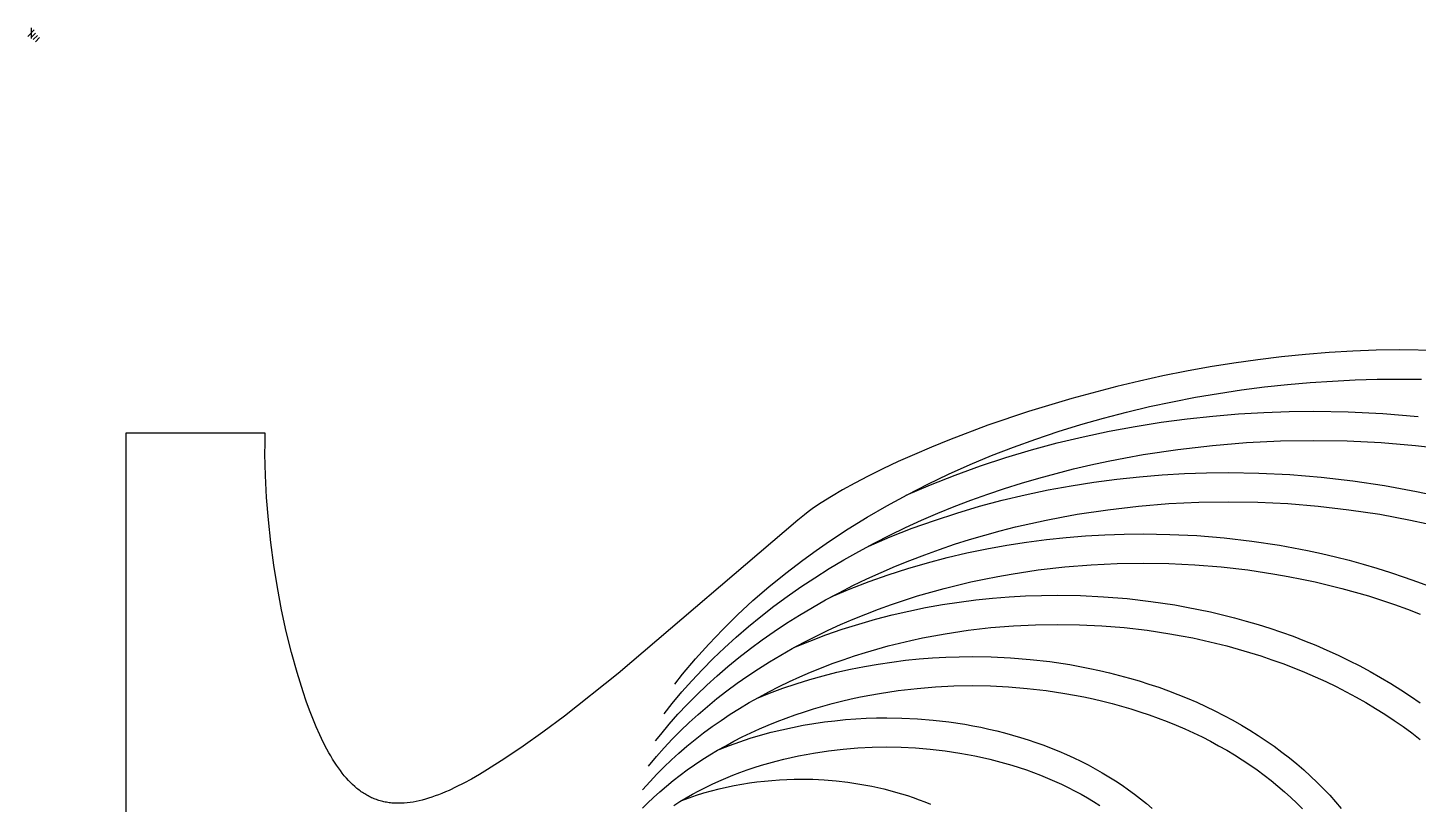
# Model space of a CAD drawing. Extents: x -1 to 583, y 83 to 489.
# Drawn here: x -0.8 to 363.7, y 285.5 to 489.1 of the extents above; entities that cross this region are included whole.
import ezdxf

# ---------------------------------------------------------------- set-up
doc = ezdxf.new("R2010")
doc.units = 0

msp = doc.modelspace()

# ---------------------------------------------------------------- linework, layer by layer
at = {"layer": 'Default'}
for p, q in [((315.391649, 401.17758), (309.158099, 400.16663)), ((321.641799, 402.0674), (315.391659, 401.177582)), ((327.895159, 402.831032), (321.641769, 402.067396)), ((334.138769, 403.463806), (327.895169, 402.831036)), ((340.360069, 403.961586), (334.138739, 403.463803)), ((346.547039, 404.32077), (340.360109, 403.961586)), ((352.688009, 404.538166), (346.547089, 404.32077)), ((358.771789, 404.611148), (352.687989, 404.538165)), ((368.757789, 404.451325), (358.771819, 404.611147)), ((296.795849, 397.8044), (290.695369, 396.46579)), ((302.954869, 399.04022), (296.795849, 397.8044)), ((309.158149, 400.16663), (302.954849, 399.04023)), ((284.667879, 395.03137), (272.890279, 391.90542)), ((290.695379, 396.46579), (284.667849, 395.03137)), ((311.399163, 393.244146), (317.414893, 394.139636)), ((317.414903, 394.139637), (323.447763, 394.911486)), ((323.447793, 394.91149), (329.415603, 395.552557)), ((329.415553, 395.552561), (335.394993, 396.07422)), ((335.394953, 396.07422), (341.287153, 396.471363)), ((341.287173, 396.471363), (347.185953, 396.753613)), ((347.185933, 396.753613), (352.977773, 396.91908)), ((352.977803, 396.91908), (358.771733, 396.974198)), ((358.771773, 396.974198), (364.565703, 396.91908)), ((272.890379, 391.90542), (261.580679, 388.49127)), ((293.261213, 389.758876), (299.309403, 391.055096)), ((299.309373, 391.055096), (305.342713, 392.213446)), ((305.342693, 392.213446), (311.399173, 393.244146)), ((261.580779, 388.49127), (250.856279, 384.85944)), ((275.267643, 385.066146), (281.239373, 386.766846)), ((281.239353, 386.766846), (287.242743, 388.331396)), ((287.242703, 388.331396), (293.261253, 389.758876)), ((296.369932, 385.659725), (303.161942, 386.559872)), ((303.161982, 386.559872), (309.918632, 387.285465)), ((309.918582, 387.285463), (316.628382, 387.840932)), ((316.628372, 387.840933), (323.280482, 388.231048)), ((323.280472, 388.231048), (329.864772, 388.461031)), ((329.864732, 388.46103), (336.371872, 388.536412)), ((336.371872, 388.536412), (345.359232, 388.392563)), ((345.359182, 388.392563), (354.486472, 387.951168)), ((354.486452, 387.951163), (363.727982, 387.198223)), ((250.856379, 384.85944), (240.831979, 381.08548)), ((263.454793, 381.257756), (269.339063, 383.230546)), ((269.339073, 383.230546), (275.267593, 385.066146)), ((275.906662, 381.875752), (282.729232, 383.320732)), ((282.729192, 383.320732), (289.554762, 384.581132)), ((289.554742, 384.581132), (296.369892, 385.659732)), ((24.8449, 382.771), (24.8449, 93.0635)), ((61.4161, 382.771), (24.8449, 382.771)), ((61.34426, 377.314966), (61.355831, 380.068806)), ((61.355803, 380.068806), (61.415803, 382.772436)), ((236.117189, 379.1699), (231.618509, 377.24881)), ((240.832009, 381.08548), (236.117179, 379.1699)), ((257.639763, 379.153936), (263.454803, 381.257756)), ((262.325972, 378.424302), (269.100792, 380.244102)), ((269.100832, 380.244092), (275.906672, 381.875762)), ((300.694043, 378.54966), (309.763103, 379.5969)), ((309.763133, 379.596902), (318.751143, 380.32924)), ((318.751093, 380.329244), (327.629233, 380.758532)), ((327.629283, 380.758532), (336.372293, 380.898514)), ((336.372303, 380.898514), (345.115283, 380.758532)), ((345.115333, 380.758532), (353.993503, 380.329244)), ((353.993453, 380.32924), (362.981433, 379.596902)), ((362.981393, 379.5969), (372.050453, 378.54966)), ((61.462596, 371.678206), (61.34426, 377.314966)), ((231.618509, 377.24882), (227.348859, 375.33256)), ((246.211423, 374.544266), (251.877003, 376.910806)), ((248.928012, 374.218162), (255.596772, 376.415652)), ((251.877003, 376.910806), (257.639723, 379.153936)), ((255.596792, 376.415652), (262.326012, 378.424312)), ((282.437053, 375.469992), (286.998013, 376.364128)), ((286.998013, 376.36413), (291.574183, 377.176732)), ((291.574203, 377.17673), (300.694013, 378.54966)), ((223.320649, 373.43152), (219.545759, 371.55618)), ((227.348859, 375.33256), (223.320649, 373.43151)), ((235.126303, 369.416056), (240.606743, 372.037026)), ((240.606703, 372.037026), (246.211403, 374.544256)), ((242.334672, 371.832682), (248.928002, 374.218162)), ((264.251773, 371.031233), (268.773283, 372.269563)), ((268.773283, 372.269573), (273.317313, 373.422643)), ((273.317313, 373.422643), (277.867803, 374.488063)), ((277.867803, 374.488058), (282.437053, 375.469993)), ((296.564822, 371.853267), (302.429422, 372.194389)), ((302.429382, 372.194389), (308.234522, 372.3955)), ((308.234532, 372.3955), (313.972082, 372.461427)), ((313.972032, 372.461427), (321.960832, 372.33358)), ((321.960812, 372.33358), (330.073932, 371.941235)), ((330.073922, 371.941239), (338.288612, 371.27195)), ((61.762682, 365.905366), (61.462595, 371.678186)), ((216.035539, 369.71697), (212.800679, 367.92432)), ((219.545759, 371.55618), (216.035539, 369.71697)), ((229.434622, 366.504982), (235.831922, 369.260792)), ((229.715643, 366.653976), (235.126293, 369.416056)), ((235.831902, 369.260792), (242.334722, 371.832682)), ((250.841603, 366.797393), (255.278273, 368.293933)), ((255.278273, 368.293933), (259.751803, 369.705973)), ((259.751803, 369.705973), (264.251773, 371.031233)), ((266.677892, 367.901846), (272.696302, 369.003526)), ((272.696292, 369.003529), (278.704992, 369.946376)), ((278.704992, 369.946378), (284.692892, 370.733269)), ((284.692912, 370.733268), (290.649492, 371.367618)), ((290.649522, 371.36762), (296.564812, 371.853268)), ((338.288652, 371.271945), (346.579822, 370.314479)), ((346.579812, 370.314475), (354.920152, 369.058955)), ((354.920172, 369.058956), (359.099712, 368.316825)), ((359.099702, 368.316829), (363.280402, 367.497256)), ((62.236532, 360.039586), (61.762681, 365.905316)), ((209.851179, 366.1886), (207.196459, 364.51999)), ((212.800679, 367.92432), (209.851179, 366.1886)), ((224.433693, 363.779176), (229.715623, 366.653976)), ((242.081743, 363.546763), (246.435643, 365.212803)), ((246.435633, 365.212803), (250.841603, 366.797393)), ((248.681842, 363.621916), (254.658512, 365.212606)), ((254.658512, 365.212606), (260.661342, 366.638816)), ((260.661302, 366.638816), (266.677912, 367.901846)), ((298.363693, 364.318866), (306.227693, 364.699132)), ((306.227693, 364.699132), (313.972093, 364.823112)), ((313.972093, 364.823112), (321.716493, 364.699132)), ((321.716463, 364.699132), (329.580493, 364.318866)), ((363.280402, 367.497257), (367.458302, 366.599509)), ((202.805142, 361.4243), (201.904148, 360.707823)), ((203.785748, 362.164963), (202.805139, 361.4243)), ((204.845129, 362.9286), (203.785749, 362.164964)), ((205.982369, 363.714024), (204.845129, 362.9286)), ((207.196459, 364.51999), (205.982369, 363.71402)), ((219.272223, 360.786666), (224.433693, 363.779176)), ((233.511153, 359.959973), (237.762973, 361.791733)), ((236.857562, 359.944956), (242.743892, 361.866046)), ((237.762963, 361.791733), (242.081753, 363.546763)), ((242.743912, 361.866046), (248.681862, 363.621916)), ((270.239963, 360.807008), (274.292753, 361.526646)), ((274.292723, 361.526648), (282.369963, 362.742598)), ((282.369933, 362.742599), (290.402623, 363.670178)), ((290.402593, 363.670182), (298.363733, 364.318869)), ((329.580523, 364.318869), (337.541663, 363.670182)), ((337.541633, 363.670178), (345.574323, 362.742599)), ((345.574313, 362.742598), (353.651533, 361.526648)), ((353.651493, 361.526646), (357.704313, 360.807008)), ((62.876071, 354.124116), (62.236528, 360.039546)), ((201.083644, 360.016623), (153.908744, 319.816623)), ((201.904144, 360.707823), (201.083612, 360.01669)), ((209.341353, 354.465546), (214.262483, 357.695666)), ((214.262493, 357.695656), (219.272213, 360.786666)), ((225.168453, 356.046003), (229.299083, 358.038663)), ((225.291872, 355.610446), (231.035882, 357.859336)), ((229.299083, 358.038663), (233.511163, 359.959973)), ((231.035892, 357.859336), (236.857572, 359.944956)), ((254.100873, 357.181023), (258.124513, 358.202073)), ((258.124513, 358.202077), (262.154273, 359.145573)), ((262.154273, 359.145573), (266.200663, 360.015127)), ((266.200663, 360.015126), (270.239963, 360.807013)), ((357.704313, 360.807013), (361.743613, 360.015126)), ((361.743613, 360.015127), (365.790003, 359.145573)), ((63.673378, 348.202246), (62.876073, 354.124136)), ((205.837563, 352.039316), (209.341353, 354.465546)), ((217.091093, 351.816683), (221.082333, 353.963543)), ((219.638582, 353.200386), (225.291852, 355.610446)), ((221.082333, 353.963543), (225.168453, 356.046003)), ((238.224393, 352.336073), (242.152073, 353.660963)), ((242.152073, 353.660963), (246.112893, 354.911153)), ((246.112893, 354.911143), (250.097133, 356.084513)), ((250.097133, 356.084503), (254.100873, 357.181023)), ((255.836222, 353.424568), (261.038642, 354.231892)), ((261.038602, 354.231895), (266.222622, 354.905728)), ((266.222672, 354.905726), (271.379402, 355.448975)), ((271.379372, 355.448975), (276.500372, 355.864942)), ((276.500362, 355.864942), (281.577672, 356.157155)), ((281.577632, 356.157154), (286.603862, 356.329479)), ((286.603852, 356.329479), (291.572062, 356.38598)), ((291.572062, 356.38598), (298.562252, 356.274107)), ((298.562282, 356.274107), (305.661262, 355.930784)), ((305.661222, 355.930784), (312.849082, 355.345173)), ((312.849052, 355.345178), (320.103822, 354.507374)), ((320.103842, 354.507378), (327.401652, 353.408828)), ((202.386473, 349.538766), (205.837573, 352.039306)), ((213.149353, 349.580273), (217.091093, 351.816683)), ((230.469993, 349.458553), (234.323843, 350.933273)), ((234.323853, 350.933283), (238.224383, 352.336063)), ((235.035522, 348.816731), (240.214122, 350.178731)), ((240.214142, 350.178731), (245.414022, 351.399881)), ((245.414022, 351.399881), (250.624742, 352.481271)), ((250.624742, 352.481272), (255.836222, 353.424571)), ((327.401652, 353.408833), (331.058742, 352.759468)), ((331.058732, 352.759469), (334.716842, 352.042343)), ((334.716832, 352.042346), (338.372512, 351.256809)), ((338.372512, 351.256813), (342.022232, 350.402386)), ((342.022232, 350.402384), (345.662362, 349.478643)), ((64.620433, 342.317136), (63.673381, 348.202256)), ((197.881683, 346.095906), (202.386483, 349.538756)), ((205.535453, 344.904673), (209.315113, 347.286883)), ((209.315113, 347.286883), (213.149353, 349.580273)), ((222.884303, 346.283993), (226.647193, 347.905073)), ((224.785082, 345.668061), (229.888842, 347.313191)), ((226.647203, 347.905083), (230.469983, 349.458543)), ((229.888822, 347.313191), (235.035482, 348.816731)), ((257.011273, 345.876164), (264.045963, 346.935174)), ((264.045963, 346.935175), (271.042273, 347.743064)), ((271.042283, 347.743067), (277.976563, 348.308075)), ((277.976593, 348.308075), (284.826483, 348.639319)), ((284.826513, 348.639319), (291.572293, 348.747297)), ((291.572333, 348.747297), (298.318113, 348.639319)), ((298.318143, 348.639319), (305.168033, 348.308075)), ((305.168063, 348.308075), (312.102343, 347.743067)), ((312.102353, 347.743064), (319.098663, 346.935175)), ((319.098663, 346.935174), (326.133353, 345.876164)), ((345.662362, 349.478639), (349.289282, 348.485274)), ((349.289282, 348.485269), (352.899212, 347.422169)), ((352.899212, 347.422169), (356.488422, 346.289329)), ((193.482263, 342.519446), (197.881683, 346.095906)), ((201.874333, 342.474123), (205.535453, 344.904673)), ((211.886023, 340.977763), (215.501593, 342.820393)), ((214.750322, 341.955381), (219.735242, 343.881771)), ((215.501603, 342.820393), (219.156573, 344.583603)), ((219.156573, 344.583603), (222.884303, 346.283993)), ((219.735242, 343.881771), (224.785122, 345.668071)), ((239.428403, 342.092073), (242.931683, 342.981072)), ((242.931673, 342.981077), (246.440713, 343.802653)), ((246.440703, 343.802654), (249.964193, 344.559827)), ((249.964193, 344.559826), (253.481863, 345.249464)), ((253.481863, 345.249464), (257.011273, 345.876166)), ((326.133323, 345.876166), (329.662763, 345.249464)), ((329.662763, 345.249464), (333.180433, 344.559826)), ((333.180433, 344.559827), (336.703893, 343.802654)), ((336.703883, 343.802653), (340.212923, 342.981077)), ((340.212913, 342.981072), (343.716193, 342.092073)), ((356.488432, 346.289329), (360.053092, 345.086809)), ((360.053092, 345.086809), (363.589422, 343.814919)), ((363.589422, 343.814919), (367.093542, 342.474029)), ((65.709301, 336.512056), (64.620431, 342.317106)), ((189.301483, 338.902916), (193.482263, 342.519446)), ((194.799923, 337.398533), (198.272893, 339.956033)), ((198.272893, 339.956023), (201.874323, 342.474123)), ((204.868013, 337.100063), (208.355123, 339.078523)), ((208.355113, 339.078523), (211.886023, 340.977763)), ((209.841442, 339.890531), (214.750322, 341.955381)), ((229.025873, 339.027533), (232.473953, 340.115893)), ((232.473943, 340.115903), (235.942453, 341.137373)), ((235.942453, 341.137372), (239.428403, 342.092073)), ((243.370182, 338.516189), (247.750692, 339.077275)), ((247.750682, 339.077279), (252.107912, 339.529709)), ((252.107902, 339.529709), (256.434962, 339.876165)), ((256.434952, 339.876164), (260.725352, 340.119609)), ((260.725352, 340.119608), (264.972962, 340.263203)), ((264.972962, 340.263202), (269.172172, 340.310305)), ((269.172192, 340.310305), (275.163762, 340.214406)), ((275.163742, 340.214406), (281.248592, 339.920133)), ((281.248602, 339.920133), (287.409642, 339.418173)), ((287.409632, 339.418177), (293.628002, 338.700063)), ((343.716193, 342.092073), (347.202143, 341.137372)), ((347.202143, 341.137373), (350.670653, 340.115903)), ((350.670653, 340.115893), (354.118753, 339.027533)), ((66.932081, 330.830406), (65.709301, 336.512096)), ((185.235513, 335.157826), (189.301483, 338.902916)), ((191.391843, 334.755303), (194.799923, 337.398533)), ((201.476813, 335.071643), (204.868023, 337.100053)), ((218.858223, 335.369973), (222.212063, 336.653353)), ((222.212073, 336.653343), (225.607143, 337.874353)), ((225.607153, 337.874343), (229.025873, 339.027533)), ((225.766832, 335.141802), (230.163912, 336.158422)), ((230.163912, 336.158422), (234.568972, 337.058682)), ((234.568972, 337.058683), (238.973722, 337.844022)), ((238.973732, 337.844025), (243.370182, 338.516193)), ((293.627982, 338.700062), (299.883232, 337.758457)), ((299.883232, 337.758458), (303.017872, 337.201832)), ((303.017872, 337.201828), (306.153382, 336.587148)), ((306.153392, 336.587145), (309.286842, 335.913848)), ((309.286842, 335.913851), (312.415162, 335.181485)), ((354.118763, 339.027533), (357.537483, 337.874343)), ((357.537483, 337.874353), (360.932533, 336.653343)), ((360.932533, 336.653353), (364.286373, 335.369973)), ((181.370963, 331.363586), (185.235513, 335.157836)), ((184.918093, 329.326203), (188.119983, 332.082443)), ((188.119983, 332.082433), (191.391843, 334.755303)), ((194.896583, 330.815523), (198.133863, 332.964643)), ((198.133863, 332.964653), (201.476813, 335.071633)), ((209.014093, 331.128143), (212.257443, 332.607603)), ((212.257443, 332.607613), (215.531443, 334.018073)), ((212.709932, 331.386072), (217.030972, 332.756002)), ((215.531443, 334.018073), (218.858223, 335.369973)), ((217.030972, 332.756012), (221.386282, 334.007862)), ((221.386272, 334.007862), (225.766842, 335.141802)), ((245.721963, 331.128446), (251.681903, 331.816673)), ((251.681923, 331.816676), (257.589363, 332.298006)), ((257.589363, 332.298005), (263.425123, 332.580199)), ((263.425093, 332.580199), (269.172263, 332.672203)), ((269.172223, 332.672203), (274.919393, 332.580199)), ((274.919363, 332.580199), (280.755123, 332.298005)), ((280.755123, 332.298006), (286.662563, 331.816676)), ((286.662583, 331.816673), (292.622523, 331.128446)), ((312.415162, 335.181485), (315.535292, 334.389711)), ((315.535292, 334.389709), (318.644052, 333.538245)), ((318.644052, 333.538249), (321.738302, 332.627039)), ((321.738302, 332.62704), (324.814752, 331.655999)), ((68.280821, 325.315496), (66.932081, 330.830396)), ((177.684353, 327.502056), (181.370963, 331.363586)), ((181.859053, 326.550103), (184.918083, 329.326203)), ((188.642033, 326.328163), (191.712073, 328.588903)), ((191.712073, 328.588903), (194.896583, 330.815523)), ((200.042682, 326.573292), (204.206672, 328.293722)), ((202.689753, 327.991583), (205.834783, 329.594403)), ((204.206672, 328.293712), (208.432102, 329.898402)), ((205.834773, 329.594403), (209.014093, 331.128143)), ((208.432092, 329.898392), (212.709932, 331.386072)), ((227.738873, 327.760776), (230.727153, 328.460433)), ((230.727153, 328.460435), (233.727733, 329.105256)), ((233.727733, 329.105255), (236.723773, 329.692615)), ((236.723773, 329.692619), (239.729803, 330.226385)), ((239.729803, 330.226383), (245.721943, 331.128449)), ((292.622543, 331.128449), (298.614683, 330.226383)), ((298.614683, 330.226385), (301.620713, 329.692619)), ((301.620713, 329.692615), (304.616753, 329.105255)), ((304.616753, 329.105256), (307.617333, 328.460435)), ((307.617333, 328.460433), (310.605613, 327.760776)), ((324.814742, 331.656), (327.870192, 330.6253)), ((327.870192, 330.6253), (330.901312, 329.5351)), ((330.901312, 329.5351), (333.904832, 328.38578)), ((333.904832, 328.38578), (336.877502, 327.17776)), ((69.747551, 320.010796), (68.280811, 325.315496)), ((174.204893, 323.609366), (177.684353, 327.502056)), ((178.874943, 323.693643), (181.859043, 326.550093)), ((185.629343, 323.991563), (188.642033, 326.328163)), ((193.638543, 322.856043), (196.586723, 324.619453)), ((196.586713, 324.619453), (199.619193, 326.339963)), ((199.619183, 326.339963), (202.689763, 327.991583)), ((215.899653, 324.394826), (218.835043, 325.321361)), ((218.835043, 325.321364), (221.787793, 326.190946)), ((221.787783, 326.190942), (224.755943, 327.003854)), ((224.755933, 327.003853), (227.738883, 327.760772)), ((310.605603, 327.760772), (313.588553, 327.003853)), ((313.588543, 327.003854), (316.556703, 326.190942)), ((316.556693, 326.190946), (319.509443, 325.321364)), ((319.509443, 325.321361), (322.444833, 324.394826)), ((336.877502, 327.17776), (339.816002, 325.91168)), ((339.816002, 325.91168), (342.717102, 324.58823)), ((342.717102, 324.58823), (345.577622, 323.20825)), ((170.857793, 319.602406), (174.204893, 323.609366)), ((173.280313, 317.884163), (176.037763, 320.827263)), ((176.037763, 320.827253), (178.874943, 323.693643)), ((179.908423, 319.193813), (182.737953, 321.629533)), ((182.737953, 321.629533), (185.629343, 323.991563)), ((187.918873, 319.156563), (190.732313, 321.024313)), ((190.732313, 321.024313), (193.638553, 322.856043)), ((204.415663, 320.131704), (207.246463, 321.282074)), ((207.246463, 321.282074), (210.100263, 322.374074)), ((210.100273, 322.374084), (212.989883, 323.413334)), ((211.315093, 320.101024), (214.909583, 320.913993)), ((212.989883, 323.413341), (215.899653, 324.394824)), ((214.909593, 320.913994), (218.509303, 321.633914)), ((218.509303, 321.633917), (222.107723, 322.261974)), ((222.107713, 322.261972), (225.698653, 322.799577)), ((225.698643, 322.799576), (229.276093, 323.248394)), ((229.276093, 323.248394), (232.834343, 323.610372)), ((232.834343, 323.610372), (236.367993, 323.887627)), ((236.367993, 323.887627), (239.871973, 324.082473)), ((239.871983, 324.082473), (243.341533, 324.19745)), ((243.341543, 324.19745), (246.772203, 324.235155)), ((246.772203, 324.235155), (251.765193, 324.155258)), ((251.765193, 324.155258), (256.835903, 323.910035)), ((256.835913, 323.910035), (261.970093, 323.491726)), ((261.970053, 323.491729), (267.152013, 322.893305)), ((267.152023, 322.893309), (272.364753, 322.108619)), ((272.364753, 322.108621), (274.976943, 321.644789)), ((274.976943, 321.644789), (277.589893, 321.132556)), ((277.589893, 321.132555), (280.201093, 320.571469)), ((322.444833, 324.394823), (325.354573, 323.413311)), ((325.354573, 323.413313), (328.244183, 322.374083)), ((328.244183, 322.374083), (331.098013, 321.282083)), ((331.098013, 321.282083), (333.928813, 320.131713)), ((345.577622, 323.20825), (348.394362, 321.77267)), ((348.394362, 321.77267), (351.164232, 320.28257)), ((71.324431, 314.959796), (69.747541, 320.010806)), ((153.908744, 319.816523), (139.841144, 308.621123)), ((168.822613, 317.022136), (170.857803, 319.602406)), ((170.672723, 314.940763), (173.280313, 317.884173)), ((177.205983, 316.741333), (179.908423, 319.193813)), ((182.484183, 315.257443), (185.151293, 317.221483)), ((185.151293, 317.221483), (187.918873, 319.156563)), ((196.167953, 316.369124), (198.871613, 317.673384)), ((198.871613, 317.673384), (201.630613, 318.931894)), ((200.630483, 317.097161), (204.168613, 318.192971)), ((201.630613, 318.931894), (204.415663, 320.131704)), ((204.168613, 318.192971), (207.732483, 319.194211)), ((207.732483, 319.194213), (211.315093, 320.101021)), ((280.201093, 320.57147), (282.808003, 319.961165)), ((282.808003, 319.961165), (285.408113, 319.30133)), ((285.408113, 319.301329), (287.998773, 318.591795)), ((287.998773, 318.591796), (290.577293, 317.832449)), ((290.577293, 317.832453), (293.141023, 317.023266)), ((333.928813, 320.131713), (336.713863, 318.931903)), ((336.713863, 318.931903), (339.472863, 317.673393)), ((339.472863, 317.673393), (342.176523, 316.369133)), ((351.164232, 320.28257), (353.884172, 318.73918)), ((353.884172, 318.73918), (356.551282, 317.14378)), ((72.151651, 312.543046), (71.32443, 314.959796)), ((168.149323, 311.924943), (170.672723, 314.940763)), ((172.064183, 311.686513), (174.569753, 314.217873)), ((174.569743, 314.217873), (177.205983, 316.741333)), ((179.866883, 313.227533), (182.484183, 315.257443)), ((188.305393, 312.139514), (190.883233, 313.602074)), ((190.241503, 313.245471), (193.659773, 314.622711)), ((190.883243, 313.602074), (193.493453, 315.006074)), ((193.493453, 315.006074), (196.167963, 316.369124)), ((193.659773, 314.622721), (197.125153, 315.906911)), ((197.125143, 315.906921), (200.630483, 317.097161)), ((215.013613, 313.118025), (217.491323, 313.650493)), ((217.491323, 313.650492), (219.965733, 314.135575)), ((219.965733, 314.135575), (222.448383, 314.576434)), ((222.448383, 314.576431), (227.397963, 315.321525)), ((227.397963, 315.321527), (232.321493, 315.890091)), ((232.321493, 315.890091), (237.202103, 316.287714)), ((237.202103, 316.287714), (241.984693, 316.519672)), ((241.984693, 316.519672), (246.772303, 316.596916)), ((246.772303, 316.596916), (251.559893, 316.519672)), ((251.559893, 316.519672), (256.342483, 316.287714)), ((256.342483, 316.287714), (261.223093, 315.890091)), ((261.223093, 315.890091), (266.146623, 315.321527)), ((266.146623, 315.321525), (271.096203, 314.576431)), ((271.096203, 314.576434), (273.578883, 314.135575)), ((273.578883, 314.135575), (276.053263, 313.650492)), ((276.053263, 313.650493), (278.530973, 313.118025)), ((293.141023, 317.023266), (295.687203, 316.164323)), ((295.687203, 316.164319), (298.213143, 315.255846)), ((298.213153, 315.255846), (300.716093, 314.298069)), ((300.716103, 314.298076), (303.193303, 313.291386)), ((342.176513, 316.369133), (344.851023, 315.006113)), ((344.851023, 315.006113), (347.461233, 313.602083)), ((347.461243, 313.602083), (350.039083, 312.139523)), ((356.551282, 317.14378), (359.162652, 315.49778)), ((359.162652, 315.49777), (361.715522, 313.80272)), ((361.715522, 313.80272), (364.207262, 312.06022)), ((73.00345, 310.206046), (72.151648, 312.543046)), ((73.878788, 307.954286), (73.003448, 310.206046)), ((165.992123, 309.199123), (168.149313, 311.924933)), ((169.629033, 309.087443), (172.064183, 311.686513)), ((174.898763, 309.061113), (177.355983, 311.176313)), ((177.355983, 311.176313), (179.866883, 313.227533)), ((183.330713, 309.084634), (185.800213, 310.641084)), ((185.800213, 310.641084), (188.305383, 312.139514)), ((202.773443, 309.761932), (205.196123, 310.526613)), ((205.196113, 310.526613), (207.633133, 311.244332)), ((207.633133, 311.244327), (210.083493, 311.915423)), ((210.083503, 311.915421), (212.546083, 312.540317)), ((212.546093, 312.540313), (215.013613, 313.118021)), ((278.530973, 313.118021), (280.998523, 312.540313)), ((280.998523, 312.540317), (283.461073, 311.915421)), ((283.461073, 311.915423), (285.911433, 311.244327)), ((285.911433, 311.244332), (288.348453, 310.526613)), ((288.348443, 310.526613), (290.771123, 309.761932)), ((303.193303, 313.291396), (305.642063, 312.236336)), ((305.642053, 312.236336), (308.059653, 311.133466)), ((308.059653, 311.133466), (310.443413, 309.983466)), ((310.443413, 309.983466), (312.790683, 308.787156)), ((350.039093, 312.139523), (352.544263, 310.641093)), ((352.544263, 310.641093), (355.013763, 309.084643)), ((74.776708, 305.793196), (73.87879, 307.954286)), ((139.841154, 308.621063), (134.163244, 304.368823)), ((165.099403, 303.826683), (167.327063, 306.489023)), ((167.327063, 306.489023), (169.629033, 309.087443)), ((170.264563, 304.741803), (172.552933, 306.932273)), ((172.552933, 306.932263), (174.898763, 309.061123)), ((178.590483, 305.854714), (180.941113, 307.498264)), ((180.941113, 307.498264), (183.330713, 309.084634)), ((191.003813, 305.256035), (193.299943, 306.245223)), ((193.299943, 306.245221), (195.634733, 307.193995)), ((195.634733, 307.193998), (197.988523, 308.094681)), ((197.988513, 308.094681), (200.372673, 308.952128)), ((200.372663, 308.952123), (202.773443, 309.761931)), ((202.443063, 306.204445), (205.235823, 306.676348)), ((205.235823, 306.676348), (208.021973, 307.080349)), ((208.021973, 307.080349), (210.797203, 307.417717)), ((210.797203, 307.417717), (213.557333, 307.689864)), ((213.557333, 307.689864), (216.298473, 307.898426)), ((216.298463, 307.898426), (219.016913, 308.04504)), ((219.016913, 308.04504), (221.709223, 308.131598)), ((221.709223, 308.131598), (224.372133, 308.159989)), ((224.372133, 308.159989), (228.366533, 308.096066)), ((228.366543, 308.096066), (232.423113, 307.899893)), ((232.423113, 307.899894), (236.530463, 307.565235)), ((236.530453, 307.565235), (240.676043, 307.086502)), ((240.676043, 307.086501), (244.846213, 306.458755)), ((244.846213, 306.458754), (246.935983, 306.087689)), ((290.771123, 309.761931), (293.171903, 308.952123)), ((293.171903, 308.952128), (295.556083, 308.094681)), ((295.556083, 308.094681), (297.909843, 307.193998)), ((297.909843, 307.193995), (300.244633, 306.245221)), ((300.244633, 306.245223), (302.540763, 305.256035)), ((312.790683, 308.787156), (315.098923, 307.545406)), ((315.098923, 307.545406), (317.365563, 306.259236)), ((317.365563, 306.259236), (319.588143, 304.929746)), ((355.013763, 309.084643), (357.403363, 307.498273)), ((357.403363, 307.498273), (359.753993, 305.854723)), ((75.69619, 303.728236), (74.776711, 305.793196)), ((76.636241, 301.764896), (75.696188, 303.728226)), ((134.163244, 304.368833), (129.038854, 300.712473)), ((163.734573, 302.115203), (165.099403, 303.826683)), ((168.090633, 302.545503), (170.264563, 304.741813)), ((174.104393, 302.464154), (176.326303, 304.187404)), ((176.326303, 304.187404), (178.590483, 305.854714)), ((184.297203, 302.020443), (186.501163, 303.143663)), ((185.811813, 301.900699), (188.544003, 302.795512)), ((186.501163, 303.143653), (188.729133, 304.218443)), ((188.544003, 302.795511), (191.298853, 303.619119)), ((188.729133, 304.218443), (191.003813, 305.256033)), ((191.298853, 303.619122), (194.071203, 304.371441)), ((194.071203, 304.371442), (196.856003, 305.052782)), ((196.856003, 305.052785), (199.648223, 305.663542)), ((199.648223, 305.663538), (202.443063, 306.204445)), ((246.935983, 306.087688), (249.026313, 305.677902)), ((249.026313, 305.677902), (251.115263, 305.229028)), ((251.115263, 305.229028), (253.200823, 304.740784)), ((253.200823, 304.740786), (255.280913, 304.212918)), ((255.280913, 304.212919), (257.353413, 303.645286)), ((257.353403, 303.645282), (259.416253, 303.037799)), ((259.416253, 303.037795), (261.467213, 302.390462)), ((302.540763, 305.256033), (304.815443, 304.218443)), ((304.815443, 304.218443), (307.043413, 303.143653)), ((307.043423, 303.143663), (309.247403, 302.020443)), ((319.588143, 304.929746), (321.764273, 303.558066)), ((321.764273, 303.558066), (323.891663, 302.145546)), ((359.753993, 305.854723), (362.018173, 304.187413)), ((362.018173, 304.187413), (364.240083, 302.464163)), ((77.595848, 299.908606), (76.636237, 301.764896)), ((78.082707, 299.022316), (77.595846, 299.908606)), ((78.574056, 298.164836), (78.082707, 299.022311)), ((129.038854, 300.712483), (124.236364, 297.459083)), ((163.981423, 298.037003), (165.977753, 300.290403)), ((165.977753, 300.290413), (168.090633, 302.545503)), ((169.889053, 298.929084), (171.973943, 300.723764)), ((171.973933, 300.723754), (174.104403, 302.464164)), ((177.961963, 298.426023), (180.024103, 299.659473)), ((180.024103, 299.659473), (182.147313, 300.864083)), ((180.436273, 299.898726), (183.107473, 300.934936)), ((182.147323, 300.864073), (184.297203, 302.020453)), ((183.107473, 300.934932), (185.811813, 301.900696)), ((205.166937, 298.926437), (209.073957, 299.514559)), ((209.073967, 299.514562), (212.937977, 299.961207)), ((212.937987, 299.961206), (216.814867, 300.277436)), ((216.814867, 300.277436), (220.591647, 300.460598)), ((220.591647, 300.460597), (224.372317, 300.521586)), ((224.372327, 300.521586), (228.153027, 300.460597)), ((228.153027, 300.460598), (231.929807, 300.277436)), ((231.929807, 300.277436), (235.783547, 299.963464)), ((235.783547, 299.963464), (239.670707, 299.51459)), ((239.670707, 299.514595), (243.577727, 298.926444)), ((261.467213, 302.390459), (263.504183, 301.703305)), ((263.504173, 301.703305), (265.524913, 300.976499)), ((265.524903, 300.9765), (267.527273, 300.210295)), ((267.527273, 300.2103), (269.509033, 299.40498)), ((269.509033, 299.40498), (271.468023, 298.56091)), ((309.247413, 302.020453), (311.397263, 300.864073)), ((311.397273, 300.864083), (313.520483, 299.659473)), ((313.520483, 299.659473), (315.582623, 298.426023)), ((323.891663, 302.145546), (325.968113, 300.693456)), ((325.968113, 300.693456), (327.991503, 299.203326)), ((327.991503, 299.203326), (329.959803, 297.676586)), ((79.069891, 297.336741), (78.574055, 298.164837)), ((79.570327, 296.538077), (79.069891, 297.336737)), ((80.075591, 295.768707), (79.570329, 296.538072)), ((80.585959, 295.028582), (80.075589, 295.768709)), ((124.236374, 297.459083), (119.721184, 294.591343)), ((161.887083, 295.527733), (163.981423, 298.036993)), ((165.959333, 295.266404), (167.899833, 297.123874)), ((167.899843, 297.123884), (169.889053, 298.929084)), ((172.029713, 294.487803), (173.963413, 295.839813)), ((173.963413, 295.839823), (175.929173, 297.144813)), ((175.929173, 297.144823), (177.961963, 298.426023)), ((189.647237, 295.128999), (191.557207, 295.731853)), ((191.557207, 295.731852), (193.478487, 296.297679)), ((193.478487, 296.297683), (195.411087, 296.826962)), ((195.411087, 296.826959), (197.353287, 297.319803)), ((197.353277, 297.319803), (199.300077, 297.77562)), ((199.300077, 297.77562), (201.254887, 298.195707)), ((201.254887, 298.195707), (203.207637, 298.578513)), ((203.207637, 298.578513), (205.166937, 298.926436)), ((243.577727, 298.926444), (245.536997, 298.578521)), ((245.536997, 298.578521), (247.489777, 298.195687)), ((247.489777, 298.195687), (249.444587, 297.775628)), ((249.444587, 297.775628), (251.391387, 297.319811)), ((251.391377, 297.319811), (253.333577, 296.826967)), ((253.333577, 296.82697), (255.266177, 296.297691)), ((255.266177, 296.297687), (257.187427, 295.73186)), ((257.187437, 295.731861), (259.097427, 295.129007)), ((271.468013, 298.560911), (273.402113, 297.6786)), ((273.402113, 297.678598), (275.309113, 296.758611)), ((275.309113, 296.758611), (277.186933, 295.801568)), ((277.186933, 295.801564), (279.033513, 294.808171)), ((315.582623, 298.426023), (317.615443, 297.144823)), ((317.615443, 297.144813), (319.581203, 295.839823)), ((319.581203, 295.839813), (321.514873, 294.487803)), ((329.959803, 297.676586), (331.871123, 296.114886)), ((331.871123, 296.114876), (333.723713, 294.519846)), ((81.101609, 294.317579), (80.585961, 295.028581)), ((81.622791, 293.635651), (81.101612, 294.317584)), ((82.149732, 292.982674), (81.622795, 293.635651)), ((82.682655, 292.358601), (82.149735, 292.982679)), ((83.221755, 291.763279), (82.682655, 292.358598)), ((83.767295, 291.196638), (83.22176, 291.763283)), ((115.478834, 292.115073), (113.455444, 291.025523)), ((117.566824, 293.303933), (115.478834, 292.115073)), ((119.721194, 294.591343), (117.566824, 293.303933)), ((162.326433, 291.494024), (164.117023, 293.405114)), ((164.117013, 293.405124), (165.959333, 295.266404)), ((166.591963, 290.271043), (168.341933, 291.700613)), ((168.341943, 291.700603), (170.168453, 293.117193)), ((170.168463, 293.117193), (172.029713, 294.487803)), ((180.376977, 291.580113), (182.184187, 292.358679)), ((182.184187, 292.358682), (184.022977, 293.105893)), ((184.022977, 293.105895), (185.876727, 293.815232)), ((185.876727, 293.815227), (187.755447, 294.490895)), ((187.755447, 294.490893), (189.647237, 295.128997)), ((192.310553, 291.583922), (194.274173, 291.767507)), ((194.274163, 291.767508), (196.224433, 291.908252)), ((196.224423, 291.908253), (198.158973, 292.007256)), ((198.158963, 292.007256), (200.075563, 292.065761)), ((200.075553, 292.065761), (201.972173, 292.084952)), ((201.972163, 292.08498), (204.967953, 292.037031)), ((204.967943, 292.037031), (208.010383, 291.88988)), ((208.010383, 291.88988), (211.090893, 291.6389)), ((259.097427, 295.129005), (260.989217, 294.490901)), ((260.989217, 294.490903), (262.867937, 293.815235)), ((262.867937, 293.81524), (264.721687, 293.105903)), ((264.721687, 293.105901), (266.560477, 292.35869)), ((266.560477, 292.358687), (268.367687, 291.580121)), ((279.033513, 294.808164), (280.846813, 293.779214)), ((280.846813, 293.779204), (282.624863, 292.715624)), ((282.624863, 292.715624), (284.365773, 291.618284)), ((321.514873, 294.487803), (323.376153, 293.117193)), ((323.376153, 293.117193), (325.202663, 291.700603)), ((325.202673, 291.700613), (326.952643, 290.271043)), ((333.723713, 294.519836), (335.515903, 292.893196)), ((335.515913, 292.893186), (337.246213, 291.236716)), ((84.31949, 290.658613), (83.767294, 291.196641)), ((84.878574, 290.149121), (84.319492, 290.658616)), ((85.160768, 289.905027), (84.878574, 290.149121)), ((85.444768, 289.668017), (85.160768, 289.905027)), ((85.730602, 289.438119), (85.444768, 289.668017)), ((86.018271, 289.215276), (85.730602, 289.438118)), ((86.307859, 288.999489), (86.018271, 289.215276)), ((86.599366, 288.790758), (86.307859, 288.999489)), ((86.892792, 288.589054), (86.599366, 288.790758)), ((87.188222, 288.394405), (86.892792, 288.589054)), ((87.485656, 288.206756), (87.188222, 288.394405)), ((87.785093, 288.026105), (87.485655, 288.206755)), ((88.086619, 287.852454), (87.785093, 288.026105)), ((107.754772, 288.359859), (106.856149, 288.004457)), ((108.667699, 288.740802), (107.754767, 288.359859)), ((109.595217, 289.147202), (108.667694, 288.740802)), ((111.494854, 290.036002), (109.595214, 289.1472)), ((113.455444, 291.02553), (111.494844, 290.036003)), ((160.344763, 289.246064), (162.326443, 291.494014)), ((163.246783, 287.315303), (164.879383, 288.796883)), ((164.879383, 288.796883), (166.591963, 290.271043)), ((171.742797, 287.179313), (173.411377, 288.12597)), ((173.411377, 288.125968), (175.100897, 289.034723)), ((174.486763, 287.866671), (176.444593, 288.469864)), ((175.100897, 289.034727), (176.834337, 289.918138)), ((176.444593, 288.46986), (178.415523, 289.024821)), ((176.834327, 289.918137), (178.586647, 290.763477)), ((178.415523, 289.024818), (180.396213, 289.53166)), ((178.586647, 290.763479), (180.376977, 291.580117)), ((180.396213, 289.53166), (182.383423, 289.990553)), ((182.383423, 289.990553), (184.374043, 290.401948)), ((184.374043, 290.401948), (186.364983, 290.766297)), ((186.364983, 290.766297), (188.353263, 291.08422)), ((188.353263, 291.08422), (190.336043, 291.35648)), ((190.336043, 291.356479), (192.310553, 291.583922)), ((211.090893, 291.6389), (214.200073, 291.279857)), ((214.200073, 291.279857), (217.327713, 290.809054)), ((217.327713, 290.809054), (218.895033, 290.530755)), ((218.895033, 290.530755), (220.462773, 290.223415)), ((220.462773, 290.223416), (222.029503, 289.886753)), ((222.029503, 289.886753), (223.593663, 289.52057)), ((223.593663, 289.52057), (225.153733, 289.124669)), ((225.153733, 289.124669), (226.708123, 288.698937)), ((226.708133, 288.698937), (228.255243, 288.243346)), ((228.255253, 288.243347), (229.793473, 287.75784)), ((268.367687, 291.580125), (270.158017, 290.763487)), ((270.158017, 290.763485), (271.910337, 289.918145)), ((271.910327, 289.918146), (273.643767, 289.034735)), ((273.643767, 289.034731), (275.333287, 288.125976)), ((275.333287, 288.125978), (277.001867, 287.179321)), ((284.365773, 291.618294), (286.067713, 290.488244)), ((286.067713, 290.488244), (287.728873, 289.326594)), ((287.728873, 289.326594), (289.347553, 288.134484)), ((289.347553, 288.134484), (290.922183, 286.913084)), ((326.952653, 290.271043), (328.665203, 288.796883)), ((328.665203, 288.796883), (330.297803, 287.315303)), ((337.246213, 291.236716), (338.913213, 289.552186)), ((338.913213, 289.552186), (340.515673, 287.841496)), ((88.390205, 287.685773), (88.086619, 287.852453)), ((88.695936, 287.526063), (88.390205, 287.685772)), ((89.003784, 287.373324), (88.695936, 287.526063)), ((89.313805, 287.227529), (89.003784, 287.373325)), ((89.626055, 287.088676), (89.313805, 287.227529)), ((89.940507, 286.956737), (89.626055, 287.088676)), ((90.257216, 286.831741), (89.940506, 286.956737)), ((90.576239, 286.713631), (90.257215, 286.831741)), ((90.897548, 286.602407), (90.576238, 286.713631)), ((91.2212, 286.49807), (90.897548, 286.602407)), ((91.547223, 286.40059), (91.2212, 286.49807)), ((91.875645, 286.309969), (91.547223, 286.40059)), ((92.206522, 286.226205), (91.875645, 286.309969)), ((92.539826, 286.149272), (92.206522, 286.226206)), ((92.875614, 286.079168), (92.539826, 286.149272)), ((93.213913, 286.015894), (92.875613, 286.079168)), ((93.554752, 285.959393), (93.213912, 286.015894)), ((93.898159, 285.909694), (93.554751, 285.959393)), ((94.244163, 285.866768), (93.898159, 285.909694)), ((94.592792, 285.830615), (94.244163, 285.866768)), ((94.944074, 285.801236), (94.592792, 285.830615)), ((95.298037, 285.778573), (94.944074, 285.801151)), ((95.654709, 285.762656), (95.298037, 285.77846)), ((96.014119, 285.753625), (95.654709, 285.762656)), ((96.376294, 285.751085), (96.014119, 285.753907)), ((96.741264, 285.753907), (96.376295, 285.749674)), ((97.109056, 285.764914), (96.741264, 285.753907)), ((97.853214, 285.806767), (97.109051, 285.764914)), ((98.609001, 285.875235), (97.85321, 285.806768)), ((99.37664, 285.970231), (98.608996, 285.875235)), ((100.156396, 286.091699), (99.376645, 285.970231)), ((100.948425, 286.239499), (100.156397, 286.091699)), ((101.752987, 286.413573), (100.948429, 286.239498)), ((102.570299, 286.613809), (101.752984, 286.413572)), ((103.400594, 286.840122), (102.570297, 286.613808)), ((104.244097, 287.092457), (103.400592, 286.840122)), ((105.101032, 287.370671), (104.244093, 287.092457)), ((105.971663, 287.674709), (105.101036, 287.370671)), ((106.856146, 288.004457), (105.971662, 287.674709)), ((160.329353, 284.456903), (161.654163, 285.790823)), ((161.654153, 285.790823), (163.246793, 287.315303)), ((168.527587, 285.204915), (170.123697, 286.210865)), ((170.123687, 286.21087), (171.742797, 287.179315)), ((170.623563, 286.515962), (172.545273, 287.215308)), ((172.545273, 287.215304), (174.486763, 287.866672)), ((229.793483, 287.757843), (231.321203, 287.242477)), ((231.321203, 287.242475), (232.836763, 286.697363)), ((232.836763, 286.697365), (234.338523, 286.122705)), ((234.338523, 286.122708), (235.824873, 285.518725)), ((277.001867, 287.179323), (278.620977, 286.210878)), ((278.620967, 286.210873), (280.217077, 285.204923)), ((290.922183, 286.913084), (292.451263, 285.663744)), ((292.451263, 285.663744), (293.933323, 284.387704)), ((330.297793, 287.315303), (331.890433, 285.790823)), ((331.890423, 285.790823), (333.401133, 284.264593)), ((340.515673, 287.841496), (342.052453, 286.106506)), ((342.052453, 286.106506), (343.522633, 284.349166))]:
    msp.add_line(p, q, dxfattribs=at)
at = {"layer": 'Layer 1'}
for p, q in [((0, 489.091), (0, 486.269)), ((0.846666, 488.527), (-0.846666, 486.833)), ((1.12889, 487.68), (0, 486.55111)), ((1.69333, 487.116), (0.56444, 485.98711)), ((2.25778, 486.551), (1.12889, 485.42211))]:
    msp.add_line(p, q, dxfattribs=at)

doc.saveas('drawing.dxf')
